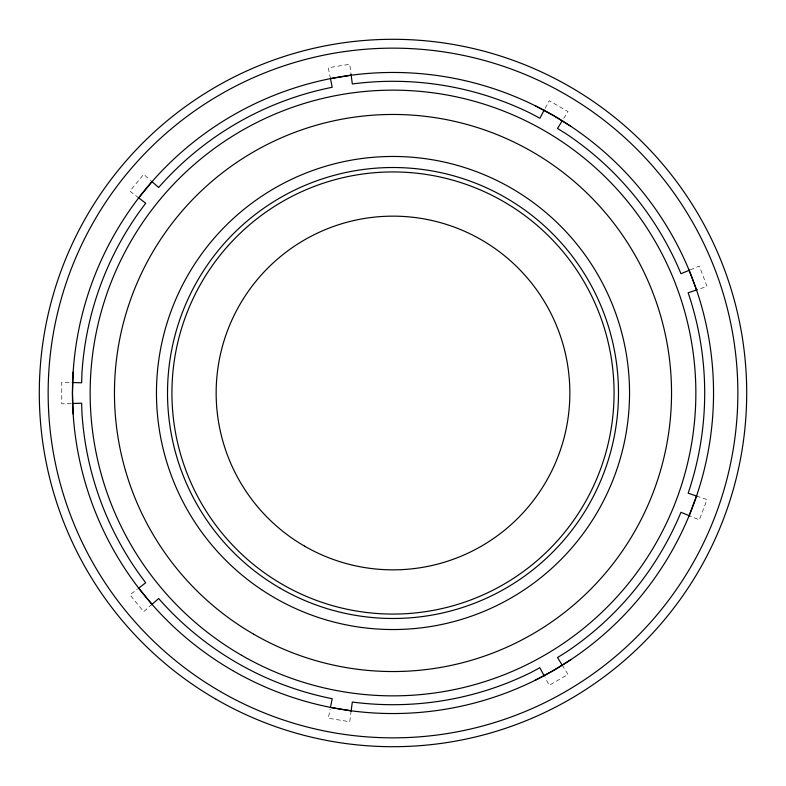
<?xml version="1.0" encoding="UTF-8"?>
<svg xmlns="http://www.w3.org/2000/svg" width="786" height="786" viewBox="0 0 786 786"><rect width="100%" height="100%" fill="white"/><g stroke="black" fill="none" stroke-linecap="round" stroke-linejoin="round"><path stroke-width="0.59" stroke-dasharray="3.93 2.95" d="M351.165 710.799L349.721 721.754L328.312 718.227L330.14 709.041M545.179 108.291L549.227 100.716L568.013 111.553L562.756 120.003M152.003 604.346L143.691 611.636L129.926 594.864L137.354 589.166M690.275 269.863L699.353 266.1L706.997 286.409L696.534 289.965M71.113 403.542L61.76 403.847L61.76 382.153L71.113 382.458M696.534 496.035L706.997 499.591L699.353 519.9L689.145 515.665M138.7 197.866L129.926 191.136L143.691 174.364L150.735 180.534M562.177 665.054L568.013 674.447L549.227 685.284L545.179 677.709M330.464 78.62L328.312 67.773L349.721 64.246L351.018 74.11"/><path stroke-width="1.18" d="M73.147 372.033L72.459 393L73.147 413.967M351.096 711.31L352.315 702.036A311.698 311.698 0 0 0 530.864 672.551L539.854 667.746L544.266 675.999M689.145 515.665L696.534 496.035M544.266 110.001L539.854 118.254L530.864 113.449A311.698 311.698 0 0 0 352.315 83.964L351.096 74.69M562.452 120.494L557.51 128.442L566.166 133.836A311.698 311.698 0 0 1 680.971 273.715L689.617 270.138M138.7 197.866L152.003 181.654M151.61 604.689L158.654 598.519A311.698 311.698 0 0 0 332.193 698.705L330.464 707.38L351.165 710.799M138.287 588.449L145.715 582.75A311.698 311.698 0 0 1 81.97 413.387L81.636 403.189L72.283 403.503M571.078 659.523L553.265 670.596L534.775 680.48M697.025 289.798L688.153 292.805A311.698 311.698 0 0 1 688.153 493.195L697.025 496.202M351.165 75.201L330.464 78.62L332.193 87.295A311.698 311.698 0 0 0 158.654 187.481L151.61 181.311M72.283 382.497L81.636 382.811L81.97 372.613A311.698 311.698 0 0 1 145.715 203.25L138.287 197.551M689.617 515.862L680.971 512.285A311.698 311.698 0 0 1 566.166 652.164L557.51 657.558L562.452 665.506M534.775 105.521L553.265 115.404L571.078 126.477M138.7 588.134L152.003 604.346M689.145 270.335L696.534 289.965M232.725 670.596A320.541 320.541 0 0 0 713.541 393A320.541 320.541 0 0 0 232.735 115.404A320.541 320.541 0 0 0 232.725 670.596M280.258 588.272A225.484 225.484 0 0 0 618.484 393A225.484 225.484 0 0 0 280.258 197.728A225.484 225.484 0 0 0 280.258 588.272M261.581 589.677A236.547 236.547 0 0 0 629.036 408.474A236.547 236.547 0 0 0 288.383 180.849A236.547 236.547 0 0 0 261.581 589.677M241.567 655.278A302.856 302.856 0 0 0 695.856 393A302.856 302.856 0 0 0 241.577 130.722A302.856 302.856 0 0 0 241.567 655.278M304.575 546.152A176.85 176.85 0 0 0 569.85 393A176.85 176.85 0 0 0 304.575 239.848A176.85 176.85 0 0 0 304.575 546.152M282.469 584.45A221.062 221.062 0 0 0 614.062 393A221.062 221.062 0 0 0 282.469 201.55A221.062 221.062 0 0 0 282.469 584.45M216.15 699.314A353.7 353.7 0 0 0 746.7 393A353.7 353.7 0 0 0 216.15 86.686A353.7 353.7 0 0 0 216.15 699.314M220.571 691.651A344.858 344.858 0 0 0 737.858 393A344.858 344.858 0 0 0 220.571 94.349A344.858 344.858 0 0 0 220.571 691.651M253.731 634.223A278.539 278.539 0 0 0 671.539 393A278.539 278.539 0 0 0 253.731 151.777A278.539 278.539 0 0 0 253.731 634.223"/></g></svg>
